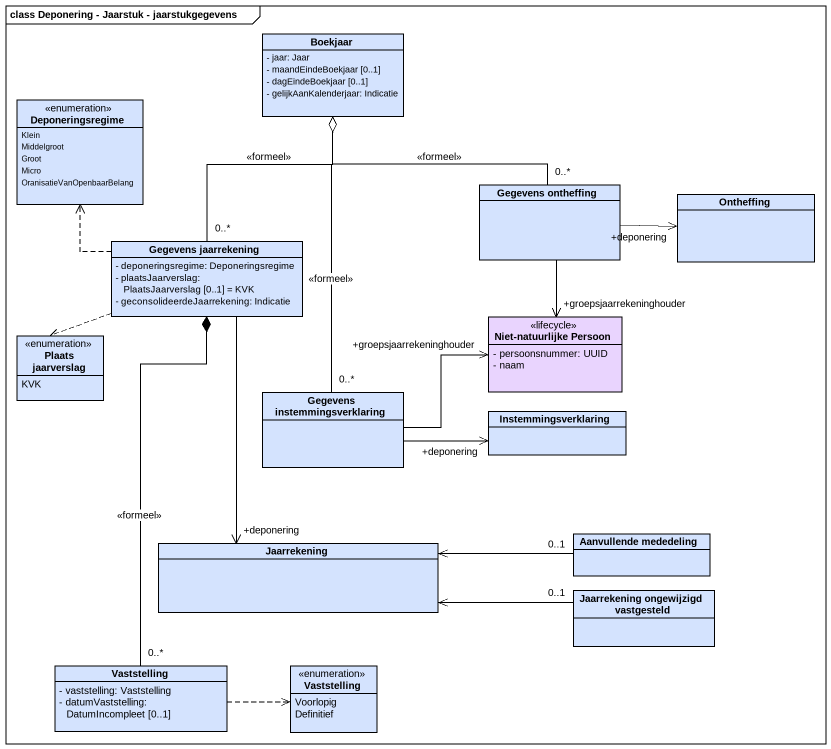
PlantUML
@startuml
mainframe class Deponering - Jaarstuk - jaarstukgegevens
hide circle
hide empty members
skinparam classAttributeIconSize 0
class Boekjaar #D4E3FE {
  - jaar: Jaar
  - maandEindeBoekjaar [0..1]
  - dagEindeBoekjaar [0..1]
  - gelijkAanKalenderjaar: Indicatie
}
enum Deponeringsregime #D4E3FE {
  Klein
  Middelgroot
  Groot
  Micro
  OranisatieVanOpenbaarBelang
}
class "Gegevens ontheffing" as Gegevens_ontheffing #D4E3FE
class Ontheffing #D4E3FE
class "Gegevens jaarrekening" as Gegevens_jaarrekening #D4E3FE {
  - deponeringsregime: Deponeringsregime
  - plaatsJaarverslag: PlaatsJaarverslag [0..1] = KVK
  - geconsolideerdeJaarrekening: Indicatie
}
enum "Plaats jaarverslag" as Plaats_jaarverslag #D4E3FE {
  KVK
}
class "Niet-natuurlijke Persoon" as Niet_natuurlijke_Persoon <<lifecycle>> #E9D4FE {
  - persoonsnummer: UUID
  - naam
}
class "Gegevens instemmingsverklaring" as Gegevens #D4E3FE
class Instemmingsverklaring #D4E3FE
class Jaarrekening #D4E3FE
class "Aanvullende mededeling" as Aanvullende_mededeling #D4E3FE
class "Jaarrekening ongewijzigd vastgesteld" as Jaarrekening_ongewijzigd #D4E3FE
class Vaststelling #D4E3FE {
  - vaststelling: Vaststelling
  - datumVaststelling: DatumIncompleet [0..1]
}
enum "Vaststelling" as Vaststelling_2 #D4E3FE {
  Voorlopig
  Definitief
}
Gegevens_ontheffing "0..*" -up-o Boekjaar : <<formeel>>
Gegevens_ontheffing -right-> "+deponering" Ontheffing
Gegevens_ontheffing --> "+groepsjaarrekeninghouder" Niet_natuurlijke_Persoon
Gegevens_jaarrekening "0..*" -up-o Boekjaar : <<formeel>>
Gegevens_jaarrekening .up.> Deponeringsregime
Gegevens_jaarrekening ..> Plaats_jaarverslag
Gegevens_jaarrekening --> "+deponering" Jaarrekening
Gegevens "0..*" -up-o Boekjaar : <<formeel>>
Gegevens -right-> "+groepsjaarrekeninghouder" Niet_natuurlijke_Persoon
Gegevens -right-> "+deponering" Instemmingsverklaring
Aanvullende_mededeling "0..1" -left-> Jaarrekening
Jaarrekening_ongewijzigd "0..1" -left-> Jaarrekening
Vaststelling "0..*" -up-* Gegevens_jaarrekening : <<formeel>>
Vaststelling .right.> Vaststelling_2
@enduml
